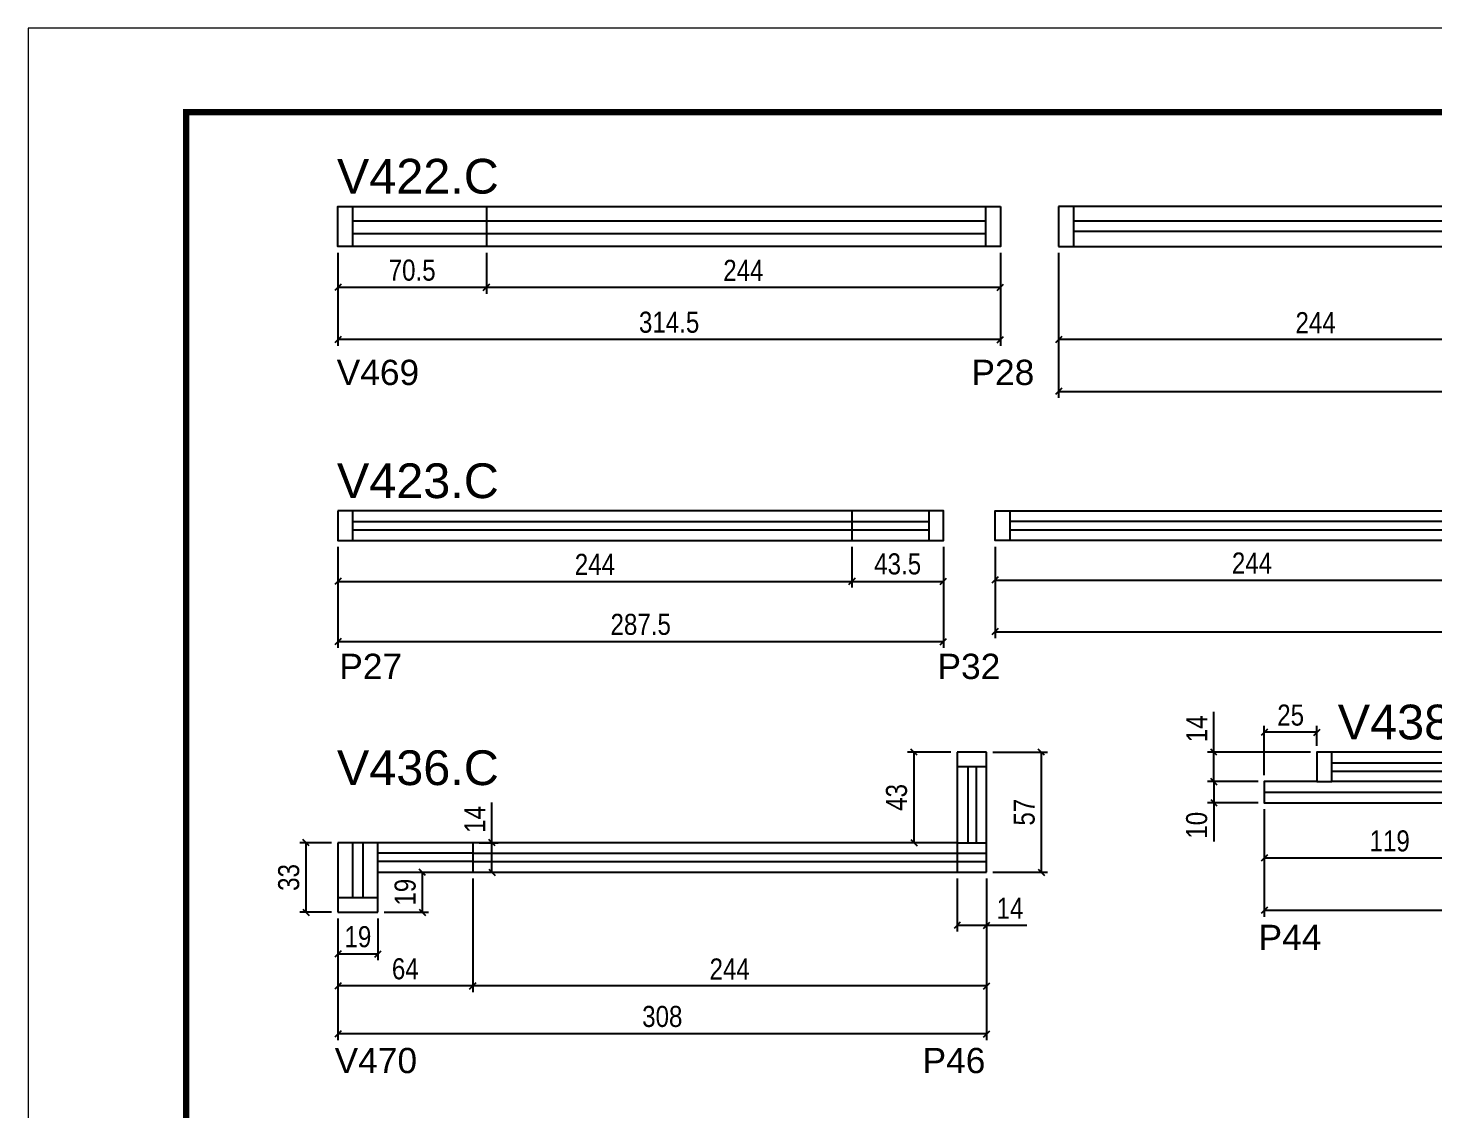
# Model space of a CAD drawing. Extents: x 1959 to 8212, y 239 to 4735.
# Drawn here: x 5142 to 5810, y 3073 to 3587 of the extents above; entities that cross this region are included whole.
import ezdxf

# ---------------------------------------------------------------- set-up
doc = ezdxf.new("R2010")
doc.units = 0
doc.linetypes.add('DASHED', pattern=[0.75, 0.5, -0.25])
for name, color, linetype in [('5', 5, 'Continuous'), ('COTA', 241, 'Continuous'), ('NOMENCLATURA', 7, 'Continuous'), ('Painéis', 200, 'Continuous'), ('SARR_2.2x10', 60, 'Continuous'), ('SARR_2.2x7', 40, 'Continuous'), ('SARR_EDITAR', 141, 'Continuous')]:
    doc.layers.add(name, color=color, linetype=linetype)
doc.layers.add('Folhas', color=255, linetype='Continuous', lineweight=9)
doc.layers.add('SARRAFO DE PRESSAO', color=251, linetype='DASHED', lineweight=9)
doc.styles.add('COTA TECNICA', font='techl___.ttf', dxfattribs={"height": 10})
doc.styles.add('COTA TECNICA-50', font='techl___.ttf', dxfattribs={"height": 10})
doc.styles.get("Standard").update_dxf_attribs({"font": 'arial.ttf'})
doc.dimstyles.new('COTA PAINEL-50', dxfattribs={"dimtxt": 10, "dimasz": 3, "dimexe": 3, "dimexo": 3, "dimgap": 3, "dimtad": 1, "dimdec": 1, "dimzin": 12, "dimdsep": 46, "dimtxsty": 'COTA TECNICA-50', "dimblk1": 'OBLIQUE', "dimblk2": 'OBLIQUE', "dimsah": 1, "dimcen": 0.9, "dimclrd": 4, "dimclre": 4, "dimclrt": 240, "dimadec": 1, "dimazin": 3, "dimtfac": 1, "dimtdec": 1, "dimtmove": 0, "dimatfit": 3, "dimfxl": 1, "dimtolj": 1, "dimtzin": 12, "dimarcsym": 0})
doc.dimstyles.new('PAINEL', dxfattribs={"dimtxt": 10, "dimasz": 3, "dimexe": 3, "dimexo": 3, "dimgap": 3, "dimtad": 1, "dimdec": 1, "dimzin": 12, "dimdsep": 46, "dimtxsty": 'COTA TECNICA', "dimblk1": 'OBLIQUE', "dimblk2": 'OBLIQUE', "dimsah": 1, "dimcen": 0.9, "dimclrd": 4, "dimclre": 4, "dimclrt": 240, "dimadec": 1, "dimazin": 3, "dimtfac": 1, "dimtdec": 1, "dimtmove": 0, "dimatfit": 3, "dimfxl": 1, "dimtolj": 1, "dimtzin": 12, "dimarcsym": 0})

# ---------------------------------------------------------------- blocks, each defined once
blk = doc.blocks.new('9999999999')
at = {"layer": 'Folhas'}
blk.add_lwpolyline([(98138.98, 34190.21), (99623.98, 34190.21), (99623.98, 35240.21), (98138.98, 35240.21)], close=True, dxfattribs=at)
at = {"layer": 'Folhas', "color": 30, "const_width": 3}
blk.add_lwpolyline([(98213.98, 34230.21), (99583.98, 34230.21), (99583.98, 35200.21), (98213.98, 35200.21)], close=True, dxfattribs=at)
blk = doc.blocks.new('_Oblique')
at = {"color": 0, "linetype": 'ByBlock', "lineweight": -2}
blk.add_line((-0.5, -0.5), (0.5, 0.5), dxfattribs=at)
blk = doc.blocks.new('*D429')
at = {"layer": 'COTA', "color": 4, "lineweight": -2, "transparency": 16777216}
for p, q in [((5631.51, 3479.99), (5631.51, 3411.1)), ((6170.01, 3479.99), (6170.01, 3411.1)), ((5631.51, 3414.1), (6170.01, 3414.1))]:
    blk.add_line(p, q, dxfattribs=at)
at = {"layer": 'Defpoints', "color": 0, "transparency": 16777216}
for p in [(5631.51, 3482.99), (6170.01, 3482.99), (6170.01, 3414.1)]:
    blk.add_point(p, dxfattribs=at)
at = {"layer": 'COTA', "color": 4, "lineweight": -2, "transparency": 16777216, "xscale": 3, "yscale": 3, "zscale": 3, "rotation": 180}
blk.add_blockref('_Oblique', (5631.51, 3414.1), dxfattribs=at)
at = {"layer": 'COTA', "color": 4, "lineweight": -2, "transparency": 16777216, "xscale": 3, "yscale": 3, "zscale": 3}
blk.add_blockref('_Oblique', (6170.01, 3414.1), dxfattribs=at)
at = {"layer": 'COTA', "color": 240, "transparency": 16777216, "insert": (5900.76, 3422.35), "char_height": 10, "attachment_point": 5, "style": 'COTA TECNICA'}
blk.add_mtext('\\A1;538.5', dxfattribs=at)
blk = doc.blocks.new('*D431')
at = {"layer": 'COTA', "color": 4, "lineweight": -2, "transparency": 16777216}
for p, q in [((5631.51, 3479.99), (5631.51, 3435.69)), ((5875.51, 3479.99), (5875.51, 3435.69)), ((5875.51, 3438.69), (5631.51, 3438.69))]:
    blk.add_line(p, q, dxfattribs=at)
at = {"layer": 'Defpoints', "color": 0, "transparency": 16777216}
for p in [(5631.51, 3482.99), (5875.51, 3482.99), (5631.51, 3438.69)]:
    blk.add_point(p, dxfattribs=at)
at = {"layer": 'COTA', "color": 4, "lineweight": -2, "transparency": 16777216, "xscale": 3, "yscale": 3, "zscale": 3, "rotation": 180}
blk.add_blockref('_Oblique', (5631.51, 3438.69), dxfattribs=at)
at = {"layer": 'COTA', "color": 4, "lineweight": -2, "transparency": 16777216, "xscale": 3, "yscale": 3, "zscale": 3}
blk.add_blockref('_Oblique', (5875.51, 3438.69), dxfattribs=at)
at = {"layer": 'COTA', "color": 240, "transparency": 16777216, "insert": (5753.51, 3446.76), "char_height": 10, "attachment_point": 5, "style": 'COTA TECNICA'}
blk.add_mtext('\\A1;244', dxfattribs=at)
blk = doc.blocks.new('*D434')
at = {"layer": 'COTA', "color": 4, "linetype": 'ByBlock', "lineweight": -2, "transparency": 16777216}
for p, q in [((5289.34, 3479.99), (5289.34, 3435.69)), ((5603.84, 3479.99), (5603.84, 3435.69)), ((5603.84, 3438.69), (5289.34, 3438.69))]:
    blk.add_line(p, q, dxfattribs=at)
at = {"layer": 'Defpoints', "color": 0, "linetype": 'ByBlock', "transparency": 16777216}
for p in [(5289.34, 3482.99), (5603.84, 3482.99), (5289.34, 3438.69)]:
    blk.add_point(p, dxfattribs=at)
at = {"layer": 'COTA', "color": 4, "linetype": 'ByBlock', "lineweight": -2, "transparency": 16777216, "xscale": 3, "yscale": 3, "zscale": 3, "rotation": 180}
blk.add_blockref('_Oblique', (5289.34, 3438.69), dxfattribs=at)
at = {"layer": 'COTA', "color": 4, "linetype": 'ByBlock', "lineweight": -2, "transparency": 16777216, "xscale": 3, "yscale": 3, "zscale": 3}
blk.add_blockref('_Oblique', (5603.84, 3438.69), dxfattribs=at)
at = {"layer": 'COTA', "color": 240, "linetype": 'ByBlock', "transparency": 16777216, "insert": (5446.59, 3446.9), "char_height": 10, "attachment_point": 5, "style": 'COTA TECNICA-50'}
blk.add_mtext('\\A1;314.5', dxfattribs=at)
blk = doc.blocks.new('*D435')
at = {"layer": 'COTA', "color": 4, "lineweight": -2, "transparency": 16777216}
for p, q in [((5359.84, 3479.99), (5359.84, 3460.52)), ((5603.84, 3479.99), (5603.84, 3460.52)), ((5603.84, 3463.52), (5359.84, 3463.52))]:
    blk.add_line(p, q, dxfattribs=at)
at = {"layer": 'Defpoints', "color": 0, "transparency": 16777216}
for p in [(5359.84, 3482.99), (5603.84, 3482.99), (5359.84, 3463.52)]:
    blk.add_point(p, dxfattribs=at)
at = {"layer": 'COTA', "color": 4, "lineweight": -2, "transparency": 16777216, "xscale": 3, "yscale": 3, "zscale": 3, "rotation": 180}
blk.add_blockref('_Oblique', (5359.84, 3463.52), dxfattribs=at)
at = {"layer": 'COTA', "color": 4, "lineweight": -2, "transparency": 16777216, "xscale": 3, "yscale": 3, "zscale": 3}
blk.add_blockref('_Oblique', (5603.84, 3463.52), dxfattribs=at)
at = {"layer": 'COTA', "color": 240, "transparency": 16777216, "insert": (5481.84, 3471.6), "char_height": 10, "attachment_point": 5, "style": 'COTA TECNICA'}
blk.add_mtext('\\A1;244', dxfattribs=at)
blk = doc.blocks.new('*D436')
at = {"layer": 'COTA', "color": 4, "lineweight": -2, "transparency": 16777216}
for p, q in [((5289.34, 3479.99), (5289.34, 3460.52)), ((5359.84, 3479.99), (5359.84, 3460.52)), ((5359.84, 3463.52), (5289.34, 3463.52))]:
    blk.add_line(p, q, dxfattribs=at)
at = {"layer": 'Defpoints', "color": 0, "transparency": 16777216}
for p in [(5289.34, 3482.99), (5359.84, 3482.99), (5289.34, 3463.52)]:
    blk.add_point(p, dxfattribs=at)
at = {"layer": 'COTA', "color": 4, "lineweight": -2, "transparency": 16777216, "xscale": 3, "yscale": 3, "zscale": 3, "rotation": 180}
blk.add_blockref('_Oblique', (5289.34, 3463.52), dxfattribs=at)
at = {"layer": 'COTA', "color": 4, "lineweight": -2, "transparency": 16777216, "xscale": 3, "yscale": 3, "zscale": 3}
blk.add_blockref('_Oblique', (5359.84, 3463.52), dxfattribs=at)
at = {"layer": 'COTA', "color": 240, "transparency": 16777216, "insert": (5324.59, 3471.63), "char_height": 10, "attachment_point": 5, "style": 'COTA TECNICA'}
blk.add_mtext('\\A1;70.5', dxfattribs=at)
blk = doc.blocks.new('*D440')
at = {"layer": 'COTA', "color": 4, "linetype": 'ByBlock', "lineweight": -2, "transparency": 16777216}
for p, q in [((5289.34, 3340.38), (5289.34, 3292.29)), ((5576.84, 3340.38), (5576.84, 3292.29)), ((5289.34, 3295.29), (5576.84, 3295.29))]:
    blk.add_line(p, q, dxfattribs=at)
at = {"layer": 'Defpoints', "color": 0, "linetype": 'ByBlock', "transparency": 16777216}
for p in [(5289.34, 3343.38), (5576.84, 3343.38), (5576.84, 3295.29)]:
    blk.add_point(p, dxfattribs=at)
at = {"layer": 'COTA', "color": 4, "linetype": 'ByBlock', "lineweight": -2, "transparency": 16777216, "xscale": 3, "yscale": 3, "zscale": 3, "rotation": 180}
blk.add_blockref('_Oblique', (5289.34, 3295.29), dxfattribs=at)
at = {"layer": 'COTA', "color": 4, "linetype": 'ByBlock', "lineweight": -2, "transparency": 16777216, "xscale": 3, "yscale": 3, "zscale": 3}
blk.add_blockref('_Oblique', (5576.84, 3295.29), dxfattribs=at)
at = {"layer": 'COTA', "color": 240, "linetype": 'ByBlock', "transparency": 16777216, "insert": (5433.09, 3303.43), "char_height": 10, "attachment_point": 5, "style": 'COTA TECNICA-50'}
blk.add_mtext('\\A1;287.5', dxfattribs=at)
blk = doc.blocks.new('*D441')
at = {"layer": 'COTA', "color": 4, "lineweight": -2, "transparency": 16777216}
for p, q in [((5289.34, 3340.38), (5289.34, 3320.92)), ((5533.34, 3340.38), (5533.34, 3320.92)), ((5289.34, 3323.92), (5533.34, 3323.92))]:
    blk.add_line(p, q, dxfattribs=at)
at = {"layer": 'Defpoints', "color": 0, "transparency": 16777216}
for p in [(5289.34, 3343.38), (5533.34, 3343.38), (5533.34, 3323.92)]:
    blk.add_point(p, dxfattribs=at)
at = {"layer": 'COTA', "color": 4, "lineweight": -2, "transparency": 16777216, "xscale": 3, "yscale": 3, "zscale": 3, "rotation": 180}
blk.add_blockref('_Oblique', (5289.34, 3323.92), dxfattribs=at)
at = {"layer": 'COTA', "color": 4, "lineweight": -2, "transparency": 16777216, "xscale": 3, "yscale": 3, "zscale": 3}
blk.add_blockref('_Oblique', (5533.34, 3323.92), dxfattribs=at)
at = {"layer": 'COTA', "color": 240, "transparency": 16777216, "insert": (5411.34, 3331.99), "char_height": 10, "attachment_point": 5, "style": 'COTA TECNICA'}
blk.add_mtext('\\A1;244', dxfattribs=at)
blk = doc.blocks.new('*D442')
at = {"layer": 'COTA', "color": 4, "lineweight": -2, "transparency": 16777216}
for p, q in [((5533.34, 3340.38), (5533.34, 3320.92)), ((5576.84, 3340.38), (5576.84, 3320.92)), ((5533.34, 3323.92), (5576.84, 3323.92))]:
    blk.add_line(p, q, dxfattribs=at)
at = {"layer": 'Defpoints', "color": 0, "transparency": 16777216}
for p in [(5533.34, 3343.38), (5576.84, 3343.38), (5576.84, 3323.92)]:
    blk.add_point(p, dxfattribs=at)
at = {"layer": 'COTA', "color": 4, "lineweight": -2, "transparency": 16777216, "xscale": 3, "yscale": 3, "zscale": 3, "rotation": 180}
blk.add_blockref('_Oblique', (5533.34, 3323.92), dxfattribs=at)
at = {"layer": 'COTA', "color": 4, "lineweight": -2, "transparency": 16777216, "xscale": 3, "yscale": 3, "zscale": 3}
blk.add_blockref('_Oblique', (5576.84, 3323.92), dxfattribs=at)
at = {"layer": 'COTA', "color": 240, "transparency": 16777216, "insert": (5555.09, 3332.14), "char_height": 10, "attachment_point": 5, "style": 'COTA TECNICA'}
blk.add_mtext('\\A1;43.5', dxfattribs=at)
blk = doc.blocks.new('*D443')
at = {"layer": 'COTA', "color": 4, "linetype": 'ByBlock', "lineweight": -2, "transparency": 16777216}
for p, q in [((5601.31, 3340.38), (5601.31, 3321.53)), ((5845.31, 3340.38), (5845.31, 3321.53)), ((5601.31, 3324.53), (5845.31, 3324.53))]:
    blk.add_line(p, q, dxfattribs=at)
at = {"layer": 'Defpoints', "color": 0, "linetype": 'ByBlock', "transparency": 16777216}
for p in [(5601.31, 3343.38), (5845.31, 3343.38), (5845.31, 3324.53)]:
    blk.add_point(p, dxfattribs=at)
at = {"layer": 'COTA', "color": 4, "linetype": 'ByBlock', "lineweight": -2, "transparency": 16777216, "xscale": 3, "yscale": 3, "zscale": 3, "rotation": 180}
blk.add_blockref('_Oblique', (5601.31, 3324.53), dxfattribs=at)
at = {"layer": 'COTA', "color": 4, "linetype": 'ByBlock', "lineweight": -2, "transparency": 16777216, "xscale": 3, "yscale": 3, "zscale": 3}
blk.add_blockref('_Oblique', (5845.31, 3324.53), dxfattribs=at)
at = {"layer": 'COTA', "color": 240, "linetype": 'ByBlock', "transparency": 16777216, "insert": (5723.31, 3332.61), "char_height": 10, "attachment_point": 5, "style": 'COTA TECNICA-50'}
blk.add_mtext('\\A1;244', dxfattribs=at)
blk = doc.blocks.new('*D445')
at = {"layer": 'COTA', "color": 4, "lineweight": -2, "transparency": 16777216}
for p, q in [((5601.31, 3340.38), (5601.31, 3296.95)), ((6299.31, 3340.38), (6299.31, 3296.95)), ((5601.31, 3299.95), (6299.31, 3299.95))]:
    blk.add_line(p, q, dxfattribs=at)
at = {"layer": 'Defpoints', "color": 0, "transparency": 16777216}
for p in [(5601.31, 3343.38), (6299.31, 3343.38), (6299.31, 3299.95)]:
    blk.add_point(p, dxfattribs=at)
at = {"layer": 'COTA', "color": 4, "lineweight": -2, "transparency": 16777216, "xscale": 3, "yscale": 3, "zscale": 3, "rotation": 180}
blk.add_blockref('_Oblique', (5601.31, 3299.95), dxfattribs=at)
at = {"layer": 'COTA', "color": 4, "lineweight": -2, "transparency": 16777216, "xscale": 3, "yscale": 3, "zscale": 3}
blk.add_blockref('_Oblique', (6299.31, 3299.95), dxfattribs=at)
at = {"layer": 'COTA', "color": 240, "transparency": 16777216, "insert": (5950.31, 3308.08), "char_height": 10, "attachment_point": 5, "style": 'COTA TECNICA'}
blk.add_mtext('\\A1;698', dxfattribs=at)
blk = doc.blocks.new('*D450')
at = {"layer": 'COTA', "color": 4, "lineweight": -2, "transparency": 16777216}
for p, q in [((5600.34, 3242.8), (5626.3, 3242.8)), ((5623.3, 3185.8), (5623.3, 3242.8)), ((5600.34, 3185.8), (5626.3, 3185.8))]:
    blk.add_line(p, q, dxfattribs=at)
at = {"layer": 'Defpoints', "color": 0, "transparency": 16777216}
for p in [(5597.34, 3242.8), (5623.3, 3242.8), (5597.34, 3185.8)]:
    blk.add_point(p, dxfattribs=at)
at = {"layer": 'COTA', "color": 4, "lineweight": -2, "transparency": 16777216, "xscale": 3, "yscale": 3, "zscale": 3}
for p, rotation in [((5623.3, 3242.8), 90), ((5623.3, 3185.8), 270)]:
    blk.add_blockref('_Oblique', p, dxfattribs=dict(at, rotation=rotation))
at = {"layer": 'COTA', "color": 240, "transparency": 16777216, "insert": (5615.19, 3214.3), "char_height": 10, "attachment_point": 5, "rotation": 90, "style": 'COTA TECNICA'}
blk.add_mtext('\\A1;57', dxfattribs=at)
blk = doc.blocks.new('*D451')
at = {"layer": 'COTA', "color": 4, "lineweight": -2, "transparency": 16777216}
for p, q in [((5286.34, 3199.8), (5271.25, 3199.8)), ((5274.25, 3166.8), (5274.25, 3199.8)), ((5286.34, 3166.8), (5271.25, 3166.8))]:
    blk.add_line(p, q, dxfattribs=at)
at = {"layer": 'Defpoints', "color": 0, "transparency": 16777216}
for p in [(5274.25, 3199.8), (5289.34, 3199.8), (5289.34, 3166.8)]:
    blk.add_point(p, dxfattribs=at)
at = {"layer": 'COTA', "color": 4, "lineweight": -2, "transparency": 16777216, "xscale": 3, "yscale": 3, "zscale": 3}
for p, rotation in [((5274.25, 3199.8), 90), ((5274.25, 3166.8), 270)]:
    blk.add_blockref('_Oblique', p, dxfattribs=dict(at, rotation=rotation))
at = {"layer": 'COTA', "color": 240, "transparency": 16777216, "insert": (5266.03, 3183.3), "char_height": 10, "attachment_point": 5, "rotation": 90, "style": 'COTA TECNICA'}
blk.add_mtext('\\A1;33', dxfattribs=at)
blk = doc.blocks.new('*D452')
at = {"layer": 'COTA', "color": 4, "lineweight": -2, "transparency": 16777216}
for p, q in [((5289.34, 3163.8), (5289.34, 3144.01)), ((5308.34, 3163.8), (5308.34, 3144.01)), ((5289.34, 3147.01), (5308.34, 3147.01))]:
    blk.add_line(p, q, dxfattribs=at)
at = {"layer": 'Defpoints', "color": 0, "transparency": 16777216}
for p in [(5289.34, 3166.8), (5308.34, 3166.8), (5308.34, 3147.01)]:
    blk.add_point(p, dxfattribs=at)
at = {"layer": 'COTA', "color": 4, "lineweight": -2, "transparency": 16777216, "xscale": 3, "yscale": 3, "zscale": 3, "rotation": 180}
blk.add_blockref('_Oblique', (5289.34, 3147.01), dxfattribs=at)
at = {"layer": 'COTA', "color": 4, "lineweight": -2, "transparency": 16777216, "xscale": 3, "yscale": 3, "zscale": 3}
blk.add_blockref('_Oblique', (5308.34, 3147.01), dxfattribs=at)
at = {"layer": 'COTA', "color": 240, "transparency": 16777216, "insert": (5298.84, 3155.1), "char_height": 10, "attachment_point": 5, "style": 'COTA TECNICA'}
blk.add_mtext('\\A1;19', dxfattribs=at)
blk = doc.blocks.new('*D453')
at = {"layer": 'COTA', "color": 4, "lineweight": -2, "transparency": 16777216}
for p, q in [((5311.34, 3185.8), (5332.38, 3185.8)), ((5329.38, 3185.8), (5329.38, 3166.8)), ((5311.34, 3166.8), (5332.38, 3166.8))]:
    blk.add_line(p, q, dxfattribs=at)
at = {"layer": 'Defpoints', "color": 0, "transparency": 16777216}
for p in [(5308.34, 3185.8), (5308.34, 3166.8), (5329.38, 3166.8)]:
    blk.add_point(p, dxfattribs=at)
at = {"layer": 'COTA', "color": 4, "lineweight": -2, "transparency": 16777216, "xscale": 3, "yscale": 3, "zscale": 3}
for p, rotation in [((5329.38, 3185.8), 90), ((5329.38, 3166.8), 270)]:
    blk.add_blockref('_Oblique', p, dxfattribs=dict(at, rotation=rotation))
at = {"layer": 'COTA', "color": 240, "transparency": 16777216, "insert": (5321.3, 3176.3), "char_height": 10, "attachment_point": 5, "rotation": 90, "style": 'COTA TECNICA'}
blk.add_mtext('\\A1;19', dxfattribs=at)
blk = doc.blocks.new('*D454')
at = {"layer": 'COTA', "color": 4, "lineweight": -2, "transparency": 16777216}
for p, q in [((5580.34, 3242.8), (5559.79, 3242.8)), ((5562.79, 3242.8), (5562.79, 3199.8)), ((5580.34, 3199.8), (5559.79, 3199.8))]:
    blk.add_line(p, q, dxfattribs=at)
at = {"layer": 'Defpoints', "color": 0, "transparency": 16777216}
for p in [(5583.34, 3242.8), (5562.79, 3199.8), (5583.34, 3199.8)]:
    blk.add_point(p, dxfattribs=at)
at = {"layer": 'COTA', "color": 4, "lineweight": -2, "transparency": 16777216, "xscale": 3, "yscale": 3, "zscale": 3}
for p, rotation in [((5562.79, 3242.8), 90), ((5562.79, 3199.8), 270)]:
    blk.add_blockref('_Oblique', p, dxfattribs=dict(at, rotation=rotation))
at = {"layer": 'COTA', "color": 240, "transparency": 16777216, "insert": (5554.58, 3221.3), "char_height": 10, "attachment_point": 5, "rotation": 90, "style": 'COTA TECNICA'}
blk.add_mtext('\\A1;43', dxfattribs=at)
blk = doc.blocks.new('*D455')
at = {"layer": 'COTA', "color": 4, "lineweight": -2, "transparency": 16777216}
for p, q in [((5362.43, 3199.8), (5362.43, 3218.92)), ((5356.34, 3199.8), (5365.43, 3199.8)), ((5362.43, 3185.8), (5362.43, 3199.8)), ((5356.34, 3185.8), (5365.43, 3185.8))]:
    blk.add_line(p, q, dxfattribs=at)
at = {"layer": 'Defpoints', "color": 0, "transparency": 16777216}
for p in [(5353.34, 3199.8), (5362.43, 3199.8), (5353.34, 3185.8)]:
    blk.add_point(p, dxfattribs=at)
at = {"layer": 'COTA', "color": 4, "lineweight": -2, "transparency": 16777216, "xscale": 3, "yscale": 3, "zscale": 3}
for p, rotation in [((5362.43, 3199.8), 90), ((5362.43, 3185.8), 270)]:
    blk.add_blockref('_Oblique', p, dxfattribs=dict(at, rotation=rotation))
at = {"layer": 'COTA', "color": 240, "transparency": 16777216, "insert": (5354.36, 3210.86), "char_height": 10, "attachment_point": 5, "rotation": 90, "style": 'COTA TECNICA'}
blk.add_mtext('\\A1;14', dxfattribs=at)
blk = doc.blocks.new('*D456')
at = {"layer": 'COTA', "color": 4, "lineweight": -2, "transparency": 16777216}
for p, q in [((5597.34, 3182.8), (5597.34, 3105.99)), ((5289.34, 3163.8), (5289.34, 3105.99)), ((5597.34, 3108.99), (5289.34, 3108.99))]:
    blk.add_line(p, q, dxfattribs=at)
at = {"layer": 'Defpoints', "color": 0, "transparency": 16777216}
for p in [(5597.34, 3185.8), (5289.34, 3166.8), (5289.34, 3108.99)]:
    blk.add_point(p, dxfattribs=at)
at = {"layer": 'COTA', "color": 4, "lineweight": -2, "transparency": 16777216, "xscale": 3, "yscale": 3, "zscale": 3, "rotation": 180}
blk.add_blockref('_Oblique', (5289.34, 3108.99), dxfattribs=at)
at = {"layer": 'COTA', "color": 4, "lineweight": -2, "transparency": 16777216, "xscale": 3, "yscale": 3, "zscale": 3}
blk.add_blockref('_Oblique', (5597.34, 3108.99), dxfattribs=at)
at = {"layer": 'COTA', "color": 240, "transparency": 16777216, "insert": (5443.34, 3117.23), "char_height": 10, "attachment_point": 5, "style": 'COTA TECNICA'}
blk.add_mtext('\\A1;308', dxfattribs=at)
blk = doc.blocks.new('*D457')
at = {"layer": 'COTA', "color": 4, "lineweight": -2, "transparency": 16777216}
for p, q in [((5583.34, 3182.8), (5583.34, 3157.58)), ((5597.34, 3182.8), (5597.34, 3157.58)), ((5583.34, 3160.58), (5597.34, 3160.58)), ((5597.34, 3160.58), (5616.46, 3160.58))]:
    blk.add_line(p, q, dxfattribs=at)
at = {"layer": 'Defpoints', "color": 0, "transparency": 16777216}
for p in [(5583.34, 3185.8), (5597.34, 3185.8), (5597.34, 3160.58)]:
    blk.add_point(p, dxfattribs=at)
at = {"layer": 'COTA', "color": 4, "lineweight": -2, "transparency": 16777216, "xscale": 3, "yscale": 3, "zscale": 3, "rotation": 180}
blk.add_blockref('_Oblique', (5583.34, 3160.58), dxfattribs=at)
at = {"layer": 'COTA', "color": 4, "lineweight": -2, "transparency": 16777216, "xscale": 3, "yscale": 3, "zscale": 3}
blk.add_blockref('_Oblique', (5597.34, 3160.58), dxfattribs=at)
at = {"layer": 'COTA', "color": 240, "transparency": 16777216, "insert": (5608.4, 3168.65), "char_height": 10, "attachment_point": 5, "style": 'COTA TECNICA'}
blk.add_mtext('\\A1;14', dxfattribs=at)
blk = doc.blocks.new('*D458')
at = {"layer": 'COTA', "color": 4, "lineweight": -2, "transparency": 16777216}
for p, q in [((5353.34, 3182.8), (5353.34, 3128.76)), ((5597.34, 3182.8), (5597.34, 3128.76)), ((5597.34, 3131.76), (5353.34, 3131.76))]:
    blk.add_line(p, q, dxfattribs=at)
at = {"layer": 'Defpoints', "color": 0, "transparency": 16777216}
for p in [(5353.34, 3185.8), (5597.34, 3185.8), (5353.34, 3131.76)]:
    blk.add_point(p, dxfattribs=at)
at = {"layer": 'COTA', "color": 4, "lineweight": -2, "transparency": 16777216, "xscale": 3, "yscale": 3, "zscale": 3, "rotation": 180}
blk.add_blockref('_Oblique', (5353.34, 3131.76), dxfattribs=at)
at = {"layer": 'COTA', "color": 4, "lineweight": -2, "transparency": 16777216, "xscale": 3, "yscale": 3, "zscale": 3}
blk.add_blockref('_Oblique', (5597.34, 3131.76), dxfattribs=at)
at = {"layer": 'COTA', "color": 240, "transparency": 16777216, "insert": (5475.34, 3139.83), "char_height": 10, "attachment_point": 5, "style": 'COTA TECNICA'}
blk.add_mtext('\\A1;244', dxfattribs=at)
blk = doc.blocks.new('*D459')
at = {"layer": 'COTA', "color": 4, "lineweight": -2, "transparency": 16777216}
for p, q in [((5353.34, 3182.8), (5353.34, 3128.76)), ((5289.34, 3163.8), (5289.34, 3128.76)), ((5353.34, 3131.76), (5289.34, 3131.76))]:
    blk.add_line(p, q, dxfattribs=at)
at = {"layer": 'Defpoints', "color": 0, "transparency": 16777216}
for p in [(5353.34, 3185.8), (5289.34, 3166.8), (5289.34, 3131.76)]:
    blk.add_point(p, dxfattribs=at)
at = {"layer": 'COTA', "color": 4, "lineweight": -2, "transparency": 16777216, "xscale": 3, "yscale": 3, "zscale": 3, "rotation": 180}
blk.add_blockref('_Oblique', (5289.34, 3131.76), dxfattribs=at)
at = {"layer": 'COTA', "color": 4, "lineweight": -2, "transparency": 16777216, "xscale": 3, "yscale": 3, "zscale": 3}
blk.add_blockref('_Oblique', (5353.34, 3131.76), dxfattribs=at)
at = {"layer": 'COTA', "color": 240, "transparency": 16777216, "insert": (5321.34, 3139.86), "char_height": 10, "attachment_point": 5, "style": 'COTA TECNICA'}
blk.add_mtext('\\A1;64', dxfattribs=at)
blk = doc.blocks.new('*D461')
at = {"layer": 'COTA', "color": 4, "lineweight": -2, "transparency": 16777216}
for p, q in [((5982.66, 3225.8), (5982.66, 3164.63)), ((5729.16, 3215.8), (5729.16, 3164.63)), ((5982.66, 3167.63), (5729.16, 3167.63))]:
    blk.add_line(p, q, dxfattribs=at)
at = {"layer": 'Defpoints', "color": 0, "transparency": 16777216}
for p in [(5982.66, 3228.8), (5729.16, 3218.8), (5729.16, 3167.63)]:
    blk.add_point(p, dxfattribs=at)
at = {"layer": 'COTA', "color": 4, "lineweight": -2, "transparency": 16777216, "xscale": 3, "yscale": 3, "zscale": 3, "rotation": 180}
blk.add_blockref('_Oblique', (5729.16, 3167.63), dxfattribs=at)
at = {"layer": 'COTA', "color": 4, "lineweight": -2, "transparency": 16777216, "xscale": 3, "yscale": 3, "zscale": 3}
blk.add_blockref('_Oblique', (5982.66, 3167.63), dxfattribs=at)
at = {"layer": 'COTA', "color": 240, "transparency": 16777216, "insert": (5855.91, 3175.85), "char_height": 10, "attachment_point": 5, "style": 'COTA TECNICA'}
blk.add_mtext('\\A1;253.5', dxfattribs=at)
blk = doc.blocks.new('*D463')
at = {"layer": 'COTA', "color": 4, "lineweight": -2, "transparency": 16777216}
for p, q in [((5729.16, 3215.8), (5729.16, 3189.5)), ((5848.16, 3215.8), (5848.16, 3189.5)), ((5848.16, 3192.5), (5729.16, 3192.5))]:
    blk.add_line(p, q, dxfattribs=at)
at = {"layer": 'Defpoints', "color": 0, "transparency": 16777216}
for p in [(5729.16, 3218.8), (5848.16, 3218.8), (5729.16, 3192.5)]:
    blk.add_point(p, dxfattribs=at)
at = {"layer": 'COTA', "color": 4, "lineweight": -2, "transparency": 16777216, "xscale": 3, "yscale": 3, "zscale": 3, "rotation": 180}
blk.add_blockref('_Oblique', (5729.16, 3192.5), dxfattribs=at)
at = {"layer": 'COTA', "color": 4, "lineweight": -2, "transparency": 16777216, "xscale": 3, "yscale": 3, "zscale": 3}
blk.add_blockref('_Oblique', (5848.16, 3192.5), dxfattribs=at)
at = {"layer": 'COTA', "color": 240, "transparency": 16777216, "insert": (5788.66, 3200.59), "char_height": 10, "attachment_point": 5, "style": 'COTA TECNICA'}
blk.add_mtext('\\A1;119', dxfattribs=at)
blk = doc.blocks.new('*D465')
at = {"layer": 'COTA', "color": 4, "lineweight": -2, "transparency": 16777216}
for p, q in [((5726.16, 3228.8), (5702.19, 3228.8)), ((5705.19, 3228.8), (5705.19, 3218.8)), ((5726.16, 3218.8), (5702.19, 3218.8)), ((5705.19, 3218.8), (5705.19, 3200.37))]:
    blk.add_line(p, q, dxfattribs=at)
at = {"layer": 'Defpoints', "color": 0, "transparency": 16777216}
for p in [(5729.16, 3228.8), (5705.19, 3218.8), (5729.16, 3218.8)]:
    blk.add_point(p, dxfattribs=at)
at = {"layer": 'COTA', "color": 4, "lineweight": -2, "transparency": 16777216, "xscale": 3, "yscale": 3, "zscale": 3}
for p, rotation in [((5705.19, 3228.8), 90), ((5705.19, 3218.8), 270)]:
    blk.add_blockref('_Oblique', p, dxfattribs=dict(at, rotation=rotation))
at = {"layer": 'COTA', "color": 240, "transparency": 16777216, "insert": (5697.09, 3208.08), "char_height": 10, "attachment_point": 5, "rotation": 90, "style": 'COTA TECNICA'}
blk.add_mtext('\\A1;10', dxfattribs=at)
blk = doc.blocks.new('*D468')
at = {"layer": 'COTA', "color": 4, "lineweight": -2, "transparency": 16777216}
for p, q in [((5705.19, 3242.8), (5705.19, 3261.92)), ((5751.16, 3242.8), (5702.19, 3242.8)), ((5705.19, 3228.8), (5705.19, 3242.8)), ((5726.16, 3228.8), (5702.19, 3228.8))]:
    blk.add_line(p, q, dxfattribs=at)
at = {"layer": 'Defpoints', "color": 0, "transparency": 16777216}
for p in [(5705.19, 3242.8), (5754.16, 3242.8), (5729.16, 3228.8)]:
    blk.add_point(p, dxfattribs=at)
at = {"layer": 'COTA', "color": 4, "lineweight": -2, "transparency": 16777216, "xscale": 3, "yscale": 3, "zscale": 3}
for p, rotation in [((5705.19, 3242.8), 90), ((5705.19, 3228.8), 270)]:
    blk.add_blockref('_Oblique', p, dxfattribs=dict(at, rotation=rotation))
at = {"layer": 'COTA', "color": 240, "transparency": 16777216, "insert": (5697.11, 3253.86), "char_height": 10, "attachment_point": 5, "rotation": 90, "style": 'COTA TECNICA'}
blk.add_mtext('\\A1;14', dxfattribs=at)
blk = doc.blocks.new('*D469')
at = {"layer": 'COTA', "color": 4, "lineweight": -2, "transparency": 16777216}
for p, q in [((5729.16, 3231.8), (5729.16, 3255.23)), ((5754.16, 3252.23), (5729.16, 3252.23)), ((5754.16, 3245.8), (5754.16, 3255.23))]:
    blk.add_line(p, q, dxfattribs=at)
at = {"layer": 'Defpoints', "color": 0, "transparency": 16777216}
for p in [(5729.16, 3252.23), (5754.16, 3242.8), (5729.16, 3228.8)]:
    blk.add_point(p, dxfattribs=at)
at = {"layer": 'COTA', "color": 4, "lineweight": -2, "transparency": 16777216, "xscale": 3, "yscale": 3, "zscale": 3, "rotation": 180}
blk.add_blockref('_Oblique', (5729.16, 3252.23), dxfattribs=at)
at = {"layer": 'COTA', "color": 4, "lineweight": -2, "transparency": 16777216, "xscale": 3, "yscale": 3, "zscale": 3}
blk.add_blockref('_Oblique', (5754.16, 3252.23), dxfattribs=at)
at = {"layer": 'COTA', "color": 240, "transparency": 16777216, "insert": (5741.66, 3260.34), "char_height": 10, "attachment_point": 5, "style": 'COTA TECNICA'}
blk.add_mtext('\\A1;25', dxfattribs=at)

msp = doc.modelspace()

# ---------------------------------------------------------------- linework, layer by layer
at = {"layer": 'COTA'}
for p, q in [((5754.16, 3228.8), (5761.16, 3228.8)), ((5848.16, 3228.8), (5761.16, 3228.8)), ((5308.34, 3185.8), (5308.34, 3199.8)), ((5583.34, 3199.8), (5597.34, 3199.8))]:
    msp.add_line(p, q, dxfattribs=at)
at = {"layer": 'Painéis', "linetype": 'ByBlock'}
for p, q in [((5359.84, 3501.99), (5359.84, 3482.99)), ((5533.34, 3357.38), (5533.34, 3343.38)), ((5597.34, 3242.8), (5583.34, 3242.8)), ((5583.34, 3242.8), (5583.34, 3185.8)), ((5597.34, 3185.8), (5597.34, 3242.8)), ((5583.34, 3199.8), (5289.34, 3199.8)), ((5289.34, 3199.8), (5289.34, 3166.8)), ((5353.34, 3199.8), (5353.34, 3185.8)), ((5308.34, 3166.8), (5308.34, 3185.8)), ((5308.34, 3185.8), (5597.34, 3185.8)), ((5289.34, 3166.8), (5308.34, 3166.8))]:
    msp.add_line(p, q, dxfattribs=at)
at = {"layer": 'Painéis'}
for p, q in [((5631.51, 3501.99), (5631.51, 3482.99)), ((6170.01, 3501.99), (5631.51, 3501.99)), ((5631.51, 3482.99), (6170.01, 3482.99))]:
    msp.add_line(p, q, dxfattribs=at)
at = {"layer": 'Painéis', "linetype": 'ByBlock'}
for points in [[(5603.84, 3501.99), (5603.84, 3482.99), (5289.34, 3482.99), (5289.34, 3501.99)], [(5289.34, 3357.38), (5289.34, 3343.38), (5576.84, 3343.38), (5576.84, 3357.38)]]:
    msp.add_lwpolyline(points, close=True, dxfattribs=at)
at = {"layer": 'Painéis'}
msp.add_lwpolyline([(5845.31, 3343.38), (5601.31, 3343.38), (5601.31, 3357.38), (5845.31, 3357.38)], close=True, dxfattribs=at)
at = {"layer": 'Painéis', "linetype": 'ByBlock'}
msp.add_lwpolyline([(5982.66, 3242.8), (5754.16, 3242.8), (5754.16, 3228.8), (5729.16, 3228.8), (5729.16, 3218.8), (5848.16, 3218.8), (5848.16, 3228.8), (5982.66, 3228.8), (5982.66, 3242.8)], dxfattribs=at)
at = {"layer": 'SARR_2.2x10'}
msp.add_line((5729.16, 3223.8), (5848.16, 3223.8), dxfattribs=at)
at = {"layer": 'SARR_2.2x7', "linetype": 'Continuous'}
for p, q in [((5296.34, 3501.99), (5296.34, 3482.99)), ((5596.84, 3501.99), (5596.84, 3482.99)), ((5638.51, 3501.99), (5638.51, 3482.99)), ((5596.84, 3494.99), (5296.34, 3494.99)), ((5875.51, 3494.99), (5638.51, 3494.99)), ((5596.84, 3488.99), (5296.34, 3488.99)), ((5875.51, 3489.99), (5638.51, 3489.99)), ((5296.34, 3357.38), (5296.34, 3343.38)), ((5569.84, 3357.38), (5569.84, 3343.38)), ((5608.31, 3357.38), (5608.31, 3343.38)), ((5761.16, 3228.8), (5761.16, 3242.8)), ((5597.34, 3235.8), (5583.34, 3235.8)), ((5296.34, 3199.8), (5296.34, 3173.8)), ((5301.34, 3173.8), (5301.34, 3199.8)), ((5289.34, 3173.8), (5308.34, 3173.8))]:
    msp.add_line(p, q, dxfattribs=at)
at = {"layer": 'SARR_EDITAR', "linetype": 'Continuous'}
for p, q in [((5296.34, 3352.38), (5569.84, 3352.38)), ((5845.31, 3352.38), (5608.31, 3352.38)), ((5296.34, 3348.38), (5569.84, 3348.38)), ((5608.31, 3348.38), (5845.31, 3348.38)), ((5761.16, 3237.8), (5975.66, 3237.8)), ((5588.34, 3235.8), (5588.34, 3199.8)), ((5592.34, 3235.8), (5592.34, 3199.8)), ((5761.16, 3233.8), (5975.66, 3233.8)), ((5353.34, 3194.8), (5308.34, 3194.8)), ((5353.34, 3190.8), (5308.34, 3190.8)), ((5353.34, 3194.8), (5597.34, 3194.8)), ((5353.34, 3190.8), (5597.34, 3190.8))]:
    msp.add_line(p, q, dxfattribs=at)

# ---------------------------------------------------------------- block references
at = {"layer": 'SARRAFO DE PRESSAO', "color": 6, "linetype": 'ByBlock'}
msp.add_blockref('9999999999', (-92996.71, -31653.56), dxfattribs=at)

# ---------------------------------------------------------------- texts
at = {"layer": '5', "linetype": 'Continuous'}
for s, rotation, p in [('V469', 0.00004, (5288.77, 3417.15)), ('P28', 0.00004, (5590.13, 3417.15)), ('P27', 359.99996, (5289.99, 3277.54)), ('P32', 359.99996, (5574, 3277.54)), ('P44', 0.00004, (5726.42, 3148.82)), ('V470', 0.00004, (5287.79, 3090.37)), ('P46', 0.00004, (5566.91, 3090.37))]:
    msp.add_text(s, height=12, rotation=rotation, dxfattribs=at).set_placement(p)
at = {"layer": 'NOMENCLATURA', "linetype": 'Continuous'}
for s, p in [('V422.C', (5288.87, 3508.05)), ('V423.C', (5288.87, 3363.44)), ('V438.C', (5764.02, 3248.86)), ('V436.C', (5288.87, 3227.16))]:
    msp.add_text(s, height=16.5, dxfattribs=at).set_placement(p)

# ---------------------------------------------------------------- dimensions: what is measured, and where the dimension line sits
at = {"layer": 'COTA', "color": 1, "linetype": 'ByBlock'}
dim = msp.add_linear_dim(base=(5289.34, 3438.69), p1=(5603.84, 3482.99), p2=(5289.34, 3482.99), angle=180, dimstyle='COTA PAINEL-50', override={"dimarcsym": 1}, dxfattribs=at)
dim.commit()
dim.dimension.update_dxf_attribs({"geometry": '*D434', "text_midpoint": (5446.59, 3446.9)})
at = {"layer": 'COTA'}
for base, p1, p2, picture, middle in [((5289.34, 3463.52), (5359.84, 3482.99), (5289.34, 3482.99), '*D436', (5324.59, 3471.63)), ((5631.51, 3438.69), (5875.51, 3482.99), (5631.51, 3482.99), '*D431', (5753.51, 3446.76)), ((5729.16, 3192.5), (5848.16, 3218.8), (5729.16, 3218.8), '*D463', (5788.66, 3200.59)), ((5289.34, 3131.76), (5353.34, 3185.8), (5289.34, 3166.8), '*D459', (5321.34, 3139.86)), ((5353.34, 3131.76), (5597.34, 3185.8), (5353.34, 3185.8), '*D458', (5475.34, 3139.83))]:
    dim = msp.add_linear_dim(base=base, p1=p1, p2=p2, angle=180, dimstyle='PAINEL', override={"dimtmove": 1}, dxfattribs=at)
    dim.commit()
    dim.dimension.update_dxf_attribs({"geometry": picture, "text_midpoint": middle})
for base, p1, p2, angle, picture, middle in [((5359.84, 3463.52), (5603.84, 3482.99), (5359.84, 3482.99), 180, '*D435', (5481.84, 3471.6)), ((6170.01, 3414.1), (5631.51, 3482.99), (6170.01, 3482.99), 180, '*D429', (5900.76, 3422.35)), ((5729.16, 3252.23), (5754.16, 3242.8), (5729.16, 3228.8), 180, '*D469', (5741.66, 3260.34)), ((5705.19, 3242.8), (5729.16, 3228.8), (5754.16, 3242.8), 270, '*D468', (5697.11, 3253.86)), ((5562.79, 3199.8), (5583.34, 3242.8), (5583.34, 3199.8), 270, '*D454', (5554.58, 3221.3)), ((5623.3, 3242.8), (5597.34, 3185.8), (5597.34, 3242.8), 270, '*D450', (5615.19, 3214.3)), ((5705.19, 3218.8), (5729.16, 3228.8), (5729.16, 3218.8), 270, '*D465', (5697.09, 3208.08)), ((5729.16, 3167.63), (5982.66, 3228.8), (5729.16, 3218.8), 180, '*D461', (5855.91, 3175.85)), ((5362.43, 3199.8), (5353.34, 3185.8), (5353.34, 3199.8), 270, '*D455', (5354.36, 3210.86)), ((5274.25, 3199.8), (5289.34, 3166.8), (5289.34, 3199.8), 270, '*D451', (5266.03, 3183.3)), ((5289.34, 3108.99), (5597.34, 3185.8), (5289.34, 3166.8), 180, '*D456', (5443.34, 3117.23)), ((5329.38, 3166.8), (5308.34, 3185.8), (5308.34, 3166.8), 270, '*D453', (5321.3, 3176.3)), ((5597.34, 3160.58), (5583.34, 3185.8), (5597.34, 3185.8), 180, '*D457', (5608.4, 3168.65)), ((5308.34, 3147.01), (5289.34, 3166.8), (5308.34, 3166.8), 180, '*D452', (5298.84, 3155.1))]:
    dim = msp.add_linear_dim(base=base, p1=p1, p2=p2, angle=angle, dimstyle='PAINEL', dxfattribs=at)
    dim.commit()
    dim.dimension.update_dxf_attribs({"geometry": picture, "text_midpoint": middle})
at = {"layer": 'COTA', "color": 1, "linetype": 'ByBlock'}
for base, p1, p2, picture, middle in [((5576.84, 3295.29), (5289.34, 3343.38), (5576.84, 3343.38), '*D440', (5433.09, 3303.43)), ((5845.31, 3324.53), (5601.31, 3343.38), (5845.31, 3343.38), '*D443', (5723.31, 3332.61))]:
    dim = msp.add_linear_dim(base=base, p1=p1, p2=p2, dimstyle='COTA PAINEL-50', override={"dimarcsym": 1}, dxfattribs=at)
    dim.commit()
    dim.dimension.update_dxf_attribs({"geometry": picture, "text_midpoint": middle})
at = {"layer": 'COTA'}
for base, p1, p2, picture, middle in [((5533.34, 3323.92), (5289.34, 3343.38), (5533.34, 3343.38), '*D441', (5411.34, 3331.99)), ((6299.31, 3299.95), (5601.31, 3343.38), (6299.31, 3343.38), '*D445', (5950.31, 3308.08))]:
    dim = msp.add_linear_dim(base=base, p1=p1, p2=p2, dimstyle='PAINEL', dxfattribs=at)
    dim.commit()
    dim.dimension.update_dxf_attribs({"geometry": picture, "text_midpoint": middle})
dim = msp.add_linear_dim(base=(5576.84, 3323.92), p1=(5533.34, 3343.38), p2=(5576.84, 3343.38), dimstyle='PAINEL', override={"dimtmove": 1}, dxfattribs=at)
dim.commit()
dim.dimension.update_dxf_attribs({"geometry": '*D442', "text_midpoint": (5555.09, 3332.14)})

doc.saveas('drawing.dxf')
